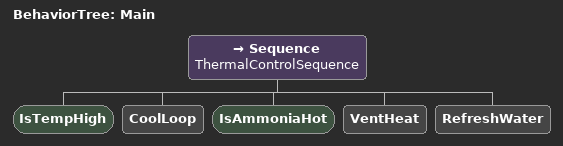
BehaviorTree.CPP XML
<root main_tree_to_execute="Main">
  <BehaviorTree ID="Main">
    <Sequence name="ThermalControlSequence">

      <!-- Check if internal loop is hot -->
      <IsTempHigh/>

      <!-- Run internal cooling loop -->
      <CoolLoop/>

      <!-- Check ammonia side and vent if needed -->
      <IsAmmoniaHot/>
      <VentHeat/>

      <!-- Periodically refresh water from WRS -->
      <RefreshWater/>

    </Sequence>
  </BehaviorTree>
</root>
